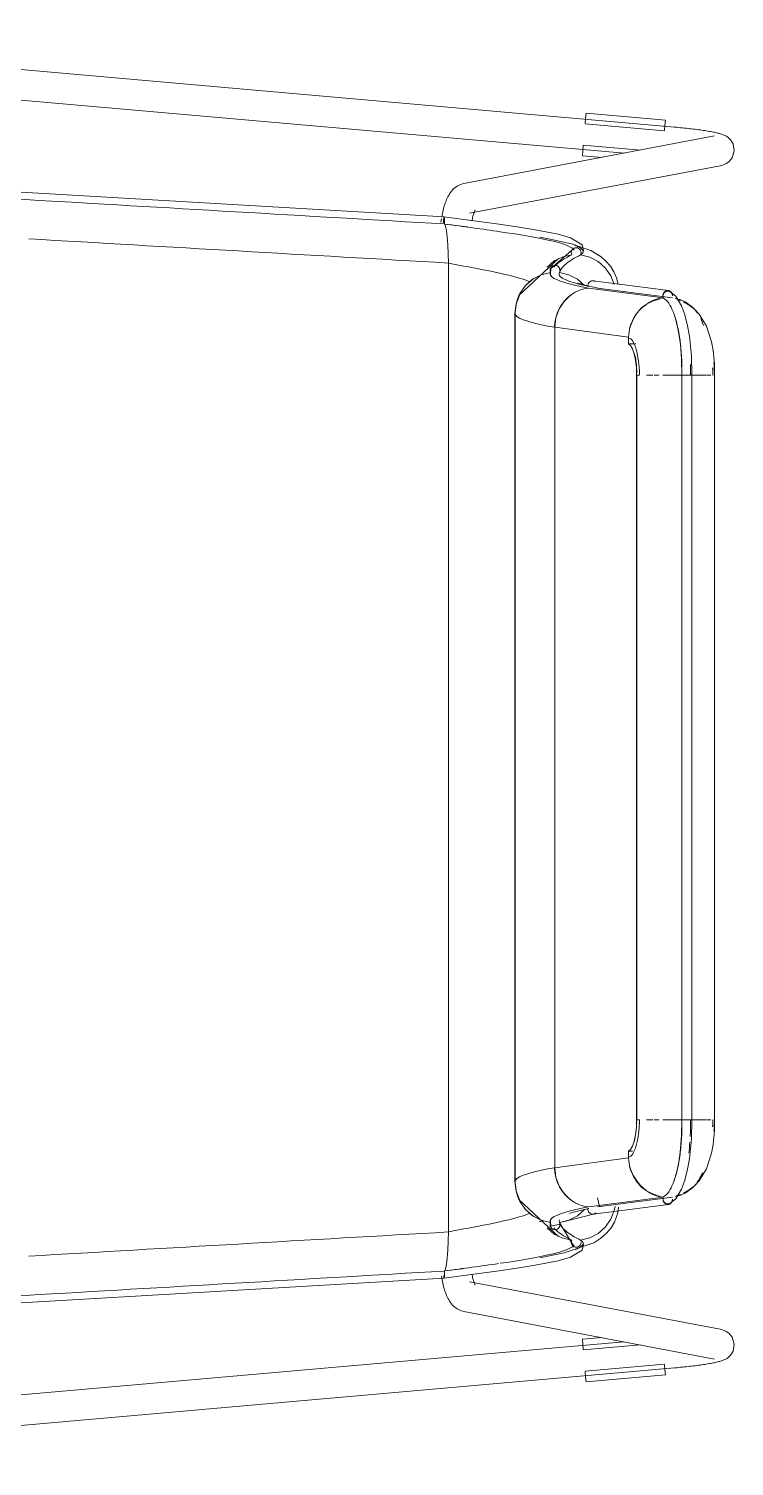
# Model space of a CAD drawing. Header units: millimetres. Extents: x 155927 to 326028, y -36033 to 97293.
# Drawn here: x 157863 to 158142, y 31175 to 31744 of the extents above; entities that cross this region are included whole.
import ezdxf

# ---------------------------------------------------------------- set-up
doc = ezdxf.new("R2010")
doc.units = ezdxf.units.MM
doc.header["$MEASUREMENT"] = 0
doc.layers.add('I-FURN', color=8, linetype='CONTINUOUS', lineweight=9)

msp = doc.modelspace()

# ---------------------------------------------------------------- linework, layer by layer
at = {"layer": 'I-FURN'}
for p, q in [((158118.56, 31705.24), (157675.24, 31744.18)), ((157674.19, 31732.23), (158098.69, 31694.94)), ((158083.36, 31708.77), (158083.54, 31710.81)), ((158083.54, 31710.81), (158114.95, 31708.05)), ((158083.17, 31706.58), (158114.58, 31703.82)), ((158083.18, 31706.7), (158083.36, 31708.77)), ((158114.77, 31706.01), (158114.59, 31703.94)), ((158114.95, 31708.05), (158114.77, 31706.01)), ((158118.72, 31705.22), (158118.56, 31705.24)), ((158119.47, 31705.16), (158118.72, 31705.22)), ((158120.22, 31705.09), (158119.47, 31705.16)), ((158120.97, 31705.01), (158120.22, 31705.09)), ((158121.71, 31704.94), (158120.97, 31705.01)), ((158122.45, 31704.86), (158121.71, 31704.94)), ((158123.18, 31704.78), (158122.45, 31704.86)), ((158123.91, 31704.7), (158123.18, 31704.78)), ((158124.63, 31704.62), (158123.91, 31704.7)), ((158125.34, 31704.54), (158124.63, 31704.62)), ((158126.04, 31704.46), (158125.34, 31704.54)), ((158126.72, 31704.37), (158126.04, 31704.46)), ((158134.41, 31701.76), (158035.12, 31682.94)), ((158127.4, 31704.28), (158126.72, 31704.37)), ((158128.06, 31704.2), (158127.4, 31704.28)), ((158128.71, 31704.11), (158128.06, 31704.2)), ((158129.35, 31704.02), (158128.71, 31704.11)), ((158129.97, 31703.93), (158129.35, 31704.02)), ((158130.57, 31703.84), (158129.97, 31703.93)), ((158131.16, 31703.74), (158130.57, 31703.84)), ((158131.72, 31703.65), (158131.16, 31703.74)), ((158132.27, 31703.56), (158131.72, 31703.65)), ((158132.81, 31703.46), (158132.27, 31703.56)), ((158133.32, 31703.37), (158132.81, 31703.46)), ((158133.82, 31703.28), (158133.32, 31703.37)), ((158134.3, 31703.18), (158133.82, 31703.28)), ((158134.76, 31703.08), (158134.3, 31703.18)), ((158135.2, 31702.98), (158134.76, 31703.08)), ((158135.63, 31702.88), (158135.2, 31702.98)), ((158136.04, 31702.78), (158135.63, 31702.88)), ((158136.44, 31702.67), (158136.04, 31702.78)), ((158136.84, 31702.56), (158136.44, 31702.67)), ((158137.23, 31702.43), (158136.84, 31702.56)), ((158137.64, 31702.29), (158137.23, 31702.43)), ((158138.06, 31702.12), (158137.64, 31702.29)), ((158138.54, 31701.91), (158138.06, 31702.12)), ((158139.1, 31701.6), (158138.54, 31701.91)), ((158139.8, 31701.12), (158139.1, 31701.6)), ((158140.71, 31700.27), (158139.8, 31701.12)), ((158141.75, 31698.62), (158140.71, 31700.27)), ((158082.06, 31693.9), (158082.24, 31695.94)), ((158082.06, 31693.9), (158089.95, 31693.21)), ((158082.24, 31695.94), (158082.42, 31698.01)), ((158105.03, 31696.15), (158082.43, 31698.13)), ((158141.4, 31693.1), (158140.08, 31691.53)), ((158141.4, 31693.1), (158142.24, 31695.85)), ((158142.24, 31695.85), (158141.75, 31698.62)), ((158027.27, 31669.75), (157695.36, 31689.04)), ((158037.35, 31671.15), (158136.64, 31689.97)), ((158137.06, 31690.05), (158136.64, 31689.97)), ((158137.58, 31690.19), (158137.06, 31690.05)), ((158138.2, 31690.4), (158137.58, 31690.19)), ((158139, 31690.78), (158138.2, 31690.4)), ((158140.08, 31691.53), (158139, 31690.78)), ((158032.45, 31681.88), (158031.76, 31681.4)), ((158033.24, 31682.32), (158032.45, 31681.88)), ((158034.13, 31682.69), (158033.24, 31682.32)), ((158035.12, 31682.94), (158034.13, 31682.69)), ((158028.06, 31676.01), (158027.84, 31675.43)), ((158028.29, 31676.58), (158028.06, 31676.01)), ((158028.54, 31677.14), (158028.29, 31676.58)), ((158028.82, 31677.7), (158028.54, 31677.14)), ((158029.11, 31678.23), (158028.82, 31677.7)), ((158029.43, 31678.77), (158029.11, 31678.23)), ((158029.79, 31679.31), (158029.43, 31678.77)), ((158030.19, 31679.84), (158029.79, 31679.31)), ((158030.64, 31680.37), (158030.19, 31679.84)), ((158031.16, 31680.89), (158030.64, 31680.37)), ((158031.76, 31681.4), (158031.16, 31680.89)), ((158026.49, 31670.34), (158026.36, 31669.65)), ((158026.62, 31671.02), (158026.49, 31670.34)), ((158026.77, 31671.69), (158026.62, 31671.02)), ((158026.92, 31672.34), (158026.77, 31671.69)), ((158027.08, 31672.99), (158026.92, 31672.34)), ((158027.25, 31673.62), (158027.08, 31672.99)), ((158027.44, 31674.23), (158027.25, 31673.62)), ((158027.63, 31674.84), (158027.44, 31674.23)), ((158027.84, 31675.43), (158027.63, 31674.84)), ((158038.8, 31670.34), (158038.69, 31669.94)), ((158038.9, 31670.7), (158038.8, 31670.34)), ((158039.01, 31671.04), (158038.9, 31670.7)), ((158039.12, 31671.34), (158039.01, 31671.04)), ((158039.22, 31671.61), (158039.12, 31671.34)), ((158039.31, 31671.84), (158039.22, 31671.61)), ((158039.4, 31672.04), (158039.31, 31671.84)), ((158039.48, 31672.19), (158039.4, 31672.04)), ((158039.52, 31672.27), (158039.48, 31672.19)), ((158039.57, 31672.35), (158039.52, 31672.27)), ((158039.58, 31672.37), (158039.57, 31672.35)), ((158026.14, 31668.23), (158026.04, 31667.5)), ((158026.25, 31668.94), (158026.14, 31668.23)), ((158027.06, 31667.89), (158027.07, 31668.39)), ((158027.07, 31668.38), (158027.06, 31667.89)), ((158027.06, 31667.89), (158027.06, 31667.39)), ((158027.06, 31667.4), (158027.06, 31667.89)), ((158027.07, 31668.39), (158027.09, 31668.84)), ((158027.09, 31668.83), (158027.07, 31668.38)), ((158027.09, 31668.84), (158027.12, 31669.22)), ((158027.12, 31669.21), (158027.09, 31668.83)), ((158027.12, 31669.22), (158027.17, 31669.51)), ((158027.17, 31669.5), (158027.12, 31669.21)), ((158027.22, 31669.69), (158027.17, 31669.5)), ((158027.17, 31669.51), (158027.22, 31669.69)), ((158027.27, 31669.75), (158027.22, 31669.69)), ((158027.22, 31669.69), (158027.27, 31669.75)), ((158027.27, 31669.75), (158039.13, 31668.2)), ((158027.33, 31669.68), (158027.27, 31669.75)), ((158027.27, 31669.75), (158027.33, 31669.68)), ((158027.38, 31669.48), (158027.33, 31669.68)), ((158027.33, 31669.68), (158027.38, 31669.49)), ((158027.38, 31669.49), (158027.42, 31669.19)), ((158027.42, 31669.19), (158027.38, 31669.48)), ((158027.45, 31668.8), (158027.42, 31669.19)), ((158027.42, 31669.19), (158027.45, 31668.8)), ((158027.47, 31668.35), (158027.45, 31668.8)), ((158027.45, 31668.8), (158027.47, 31668.35)), ((158027.48, 31667.36), (158027.46, 31666.89)), ((158027.46, 31666.88), (158027.48, 31667.35)), ((158027.46, 31666.89), (158027.86, 31665.98)), ((158027.86, 31665.98), (158027.46, 31666.88)), ((158027.48, 31667.85), (158027.47, 31668.35)), ((158027.47, 31668.35), (158027.48, 31667.86)), ((158027.48, 31667.86), (158027.48, 31667.36)), ((158027.48, 31667.35), (158027.48, 31667.85)), ((158028.23, 31664.24), (158027.86, 31665.98)), ((158027.86, 31665.98), (158028.23, 31664.24)), ((158038.38, 31668.6), (158038.28, 31668.11)), ((158038.48, 31669.07), (158038.38, 31668.6)), ((158038.58, 31669.52), (158038.48, 31669.07)), ((158038.69, 31669.94), (158038.58, 31669.52)), ((158039.13, 31668.2), (158049.06, 31666.84)), ((158049.06, 31666.84), (158057.08, 31665.66)), ((158057.08, 31665.66), (158063.39, 31664.62)), ((158063.39, 31664.62), (158072.41, 31662.82)), ((158028.54, 31661.74), (158028.23, 31664.24)), ((158028.23, 31664.24), (158028.54, 31661.77)), ((158028.54, 31661.74), (158028.78, 31658.69)), ((158028.78, 31658.64), (158028.54, 31661.74)), ((158069.25, 31660.91), (158065.19, 31661.64)), ((158077.77, 31659.02), (158069.25, 31660.91)), ((158072.41, 31662.82), (158077.41, 31661.42)), ((158077.41, 31661.42), (158082.04, 31658.64)), ((158085.4, 31656.35), (158077.77, 31659.02)), ((158028.78, 31658.64), (158028.93, 31655.17)), ((158028.93, 31655.1), (158028.78, 31658.64)), ((158028.93, 31655.1), (158028.99, 31651.41)), ((158028.99, 31651.33), (158028.93, 31655.1)), ((158078.8, 31657.31), (158069.38, 31649.19)), ((158074.26, 31653.91), (158070.93, 31652.26)), ((158070.94, 31652.25), (158074.26, 31653.9)), ((158074.26, 31653.9), (158077.87, 31654.69)), ((158077.87, 31654.69), (158074.26, 31653.91)), ((158077.69, 31655.66), (158077.78, 31656.15)), ((158077.78, 31656.15), (158077.69, 31655.66)), ((158077.72, 31655.16), (158077.69, 31655.66)), ((158077.69, 31655.66), (158077.72, 31655.16)), ((158077.87, 31654.69), (158077.72, 31655.16)), ((158077.72, 31655.16), (158077.87, 31654.69)), ((158077.78, 31656.15), (158077.99, 31656.6)), ((158077.99, 31656.6), (158077.78, 31656.15)), ((158077.99, 31656.6), (158078.31, 31656.98)), ((158078.31, 31656.98), (158077.99, 31656.6)), ((158078.31, 31656.98), (158078.71, 31657.27)), ((158078.71, 31657.27), (158078.31, 31656.98)), ((158078.53, 31657.16), (158078.74, 31657.29)), ((158078.71, 31657.27), (158079.17, 31657.45)), ((158079.17, 31657.45), (158078.71, 31657.27)), ((158079.17, 31657.45), (158079.66, 31657.51)), ((158079.66, 31657.51), (158079.17, 31657.45)), ((158079.66, 31657.51), (158080.14, 31657.44)), ((158080.14, 31657.44), (158079.66, 31657.51)), ((158080.14, 31657.44), (158080.59, 31657.24)), ((158080.59, 31657.24), (158080.14, 31657.44)), ((158080.59, 31657.24), (158080.99, 31656.94)), ((158080.99, 31656.94), (158080.59, 31657.24)), ((158080.99, 31656.94), (158081.29, 31656.55)), ((158081.3, 31656.56), (158080.99, 31656.94)), ((158081.29, 31656.55), (158081.49, 31656.1)), ((158081.49, 31656.1), (158081.3, 31656.56)), ((158081.52, 31655.11), (158081.36, 31654.64)), ((158081.36, 31654.64), (158081.52, 31655.11)), ((158084.99, 31653.73), (158081.36, 31654.64)), ((158081.49, 31656.1), (158081.56, 31655.61)), ((158081.57, 31655.61), (158081.49, 31656.1)), ((158081.56, 31655.61), (158081.52, 31655.11)), ((158081.52, 31655.11), (158081.57, 31655.61)), ((158082.04, 31658.64), (158082.57, 31656.46)), ((158082.57, 31656.46), (158082.28, 31655.54)), ((158088.31, 31651.99), (158084.99, 31653.73)), ((158089.51, 31653.84), (158085.4, 31656.35)), ((158091.48, 31652.1), (158089.51, 31653.84)), ((158028.99, 31267.94), (158028.99, 31651.33)), ((158028.99, 31651.33), (158028.99, 31267.94)), ((158072.61, 31653.2), (158056.91, 31638.6)), ((158069.48, 31647.68), (158065.77, 31646.79)), ((158070.93, 31652.26), (158068.1, 31649.86)), ((158068.1, 31649.86), (158070.94, 31652.25)), ((158069.36, 31649.14), (158069.28, 31648.65)), ((158069.28, 31648.64), (158069.37, 31649.13)), ((158069.28, 31648.65), (158069.32, 31648.15)), ((158069.32, 31648.15), (158069.28, 31648.64)), ((158069.48, 31647.68), (158069.32, 31648.15)), ((158069.32, 31648.15), (158069.48, 31647.68)), ((158069.57, 31649.59), (158069.36, 31649.14)), ((158069.37, 31649.13), (158069.57, 31649.59)), ((158069.51, 31649.49), (158069.47, 31646.61)), ((158069.57, 31649.59), (158069.88, 31649.97)), ((158069.88, 31649.97), (158069.57, 31649.59)), ((158070.28, 31650.27), (158069.88, 31649.97)), ((158069.88, 31649.97), (158070.28, 31650.26)), ((158070.28, 31650.26), (158070.75, 31650.45)), ((158070.74, 31650.45), (158070.28, 31650.27)), ((158071.24, 31650.52), (158070.74, 31650.45)), ((158070.75, 31650.45), (158071.24, 31650.52)), ((158071.24, 31650.52), (158071.73, 31650.45)), ((158071.73, 31650.45), (158071.24, 31650.52)), ((158071.73, 31650.45), (158072.19, 31650.26)), ((158072.19, 31650.27), (158071.73, 31650.45)), ((158072.59, 31649.97), (158072.19, 31650.27)), ((158072.19, 31650.26), (158072.59, 31649.97)), ((158072.59, 31649.97), (158072.9, 31649.59)), ((158072.91, 31649.59), (158072.59, 31649.97)), ((158072.9, 31649.59), (158073.1, 31649.13)), ((158073.11, 31649.14), (158072.91, 31649.59)), ((158073.15, 31648.15), (158072.99, 31647.68)), ((158072.99, 31647.68), (158073.15, 31648.15)), ((158076.7, 31646.79), (158072.99, 31647.68)), ((158073.27, 31648.36), (158073.09, 31647.92)), ((158073.1, 31649.13), (158073.19, 31648.64)), ((158073.19, 31648.65), (158073.11, 31649.14)), ((158073.15, 31648.15), (158073.19, 31648.65)), ((158073.19, 31648.64), (158073.15, 31648.15)), ((158091.13, 31649.51), (158088.31, 31651.99)), ((158093.31, 31646.43), (158091.13, 31649.51)), ((158093.16, 31650.13), (158091.48, 31652.1)), ((158094.54, 31647.93), (158093.16, 31650.13)), ((158095.56, 31645.56), (158094.54, 31647.93)), ((158059.5, 31642.53), (158057.33, 31639.39)), ((158057.34, 31639.39), (158059.51, 31642.52)), ((158062.37, 31645.03), (158059.5, 31642.53)), ((158059.51, 31642.52), (158062.38, 31645.03)), ((158065.77, 31646.79), (158062.37, 31645.03)), ((158062.38, 31645.03), (158065.77, 31646.78)), ((158080.1, 31645.03), (158076.7, 31646.79)), ((158080.07, 31643.53), (158082.5, 31642.77)), ((158082.97, 31642.52), (158080.1, 31645.03)), ((158082.5, 31642.77), (158088.79, 31641.39)), ((158084.35, 31643), (158084.27, 31642.51)), ((158084.27, 31642.51), (158084.31, 31642.01)), ((158084.54, 31643.45), (158084.35, 31643)), ((158084.85, 31643.83), (158084.54, 31643.45)), ((158085.23, 31644.13), (158084.85, 31643.83)), ((158085.67, 31644.32), (158085.23, 31644.13)), ((158086.14, 31644.38), (158085.67, 31644.32)), ((158086.61, 31644.32), (158086.14, 31644.38)), ((158086.37, 31644.37), (158116.15, 31640.51)), ((158087.05, 31644.13), (158086.61, 31644.32)), ((158094.71, 31642.91), (158093.31, 31646.43)), ((158096.22, 31643.06), (158095.56, 31645.56)), ((158057.51, 31639.7), (158055.78, 31635.24)), ((158057.33, 31639.39), (158055.96, 31635.82)), ((158055.97, 31635.82), (158057.34, 31639.39)), ((158056.91, 31638.6), (158056.21, 31636.68)), ((158074.96, 31636.42), (158072.88, 31633.31)), ((158077.7, 31638.91), (158074.96, 31636.42)), ((158084.47, 31641.54), (158114.17, 31637.7)), ((158088.01, 31641.52), (158117.71, 31637.67)), ((158111.74, 31638.44), (158116.52, 31637.83)), ((158116.65, 31640.16), (158119.03, 31638.26)), ((158119.03, 31638.26), (158121.33, 31634.43)), ((158055.78, 31635.24), (158055.34, 31631.49)), ((158055.34, 31631.49), (158055.34, 31326.69)), ((158055.49, 31632.03), (158055.97, 31635.82)), ((158055.96, 31635.82), (158055.49, 31632.03)), ((158055.49, 31287.24), (158055.49, 31632.03)), ((158055.49, 31632.03), (158055.49, 31287.24)), ((158072.88, 31633.31), (158071.57, 31629.76)), ((158118.38, 31631.22), (158118.19, 31631.73)), ((158119.26, 31628.39), (158118.38, 31631.22)), ((158121.33, 31634.43), (158122.53, 31631.27)), ((158122.14, 31636.13), (158124.41, 31634.8)), ((158122.53, 31631.27), (158123.61, 31627.22)), ((158124.41, 31634.8), (158126.48, 31633.13)), ((158126.48, 31633.13), (158128.31, 31631.15)), ((158128.31, 31631.15), (158131.18, 31626.44)), ((158071.57, 31629.76), (158071.09, 31625.99)), ((158071.09, 31625.99), (158100.37, 31622.13)), ((158071.09, 31293.28), (158071.09, 31625.99)), ((158071.09, 31625.99), (158071.09, 31293.28)), ((158120.06, 31624.9), (158119.26, 31628.39)), ((158120.89, 31619.46), (158120.06, 31624.9)), ((158123.61, 31627.22), (158124.47, 31622.51)), ((158131.18, 31626.44), (158133.21, 31620.29)), ((158100.37, 31622.13), (158100.3, 31619.41)), ((158103.3, 31619.41), (158100.3, 31619.41)), ((158100.3, 31619.41), (158101.16, 31618.78)), ((158121.37, 31613.47), (158120.89, 31619.46)), ((158124.47, 31622.51), (158125.27, 31614.62)), ((158133.21, 31620.29), (158133.86, 31616.79)), ((158101.16, 31618.78), (158101.95, 31617.42)), ((158101.95, 31617.42), (158102.62, 31615.44)), ((158102.62, 31615.44), (158103.13, 31612.95)), ((158121.46, 31607.06), (158121.37, 31613.47)), ((158125.27, 31614.62), (158125.42, 31607.06)), ((158133.86, 31616.79), (158134.38, 31611.58)), ((158103.13, 31612.95), (158103.45, 31610.1)), ((158103.45, 31610.1), (158103.56, 31607.06)), ((158134.38, 31611.58), (158134.46, 31607.06)), ((158103.56, 31607.06), (158103.56, 31312.21)), ((158103.62, 31312.21), (158103.62, 31607.06)), ((158107.47, 31607.06), (158109.93, 31607.06)), ((158110.45, 31607.06), (158112.29, 31607.06)), ((158113.92, 31607.06), (158117.48, 31607.06)), ((158121.49, 31607.06), (158117.67, 31607.06)), ((158117.67, 31607.06), (158121.49, 31607.06)), ((158121.46, 31607.06), (158121.46, 31312.21)), ((158121.46, 31607.06), (158125.42, 31607.06)), ((158121.57, 31607.06), (158121.46, 31607.06)), ((158121.79, 31607.06), (158121.57, 31607.06)), ((158122.12, 31607.06), (158121.79, 31607.06)), ((158122.54, 31607.06), (158122.12, 31607.06)), ((158123.01, 31607.06), (158122.54, 31607.06)), ((158123.51, 31607.06), (158123.01, 31607.06)), ((158124, 31607.06), (158123.51, 31607.06)), ((158124.46, 31607.06), (158124, 31607.06)), ((158124.85, 31607.06), (158124.46, 31607.06)), ((158125.15, 31607.06), (158124.85, 31607.06)), ((158125.35, 31607.06), (158125.15, 31607.06)), ((158128.2, 31607.06), (158125.18, 31607.06)), ((158125.18, 31607.06), (158128.19, 31607.06)), ((158125.42, 31607.06), (158125.35, 31607.06)), ((158125.42, 31312.21), (158125.42, 31607.06)), ((158128.36, 31607.06), (158130.94, 31607.06)), ((158131.21, 31607.06), (158132.97, 31607.06)), ((158134.16, 31607.06), (158134.44, 31607.06)), ((158134.46, 31607.06), (158134.29, 31607.06)), ((158134.46, 31312.21), (158134.46, 31607.06)), ((158055.34, 31326.69), (158055.34, 31287.78)), ((158103.56, 31312.21), (158103.45, 31309.17)), ((158109.93, 31312.21), (158107.47, 31312.21)), ((158112.29, 31312.21), (158110.45, 31312.21)), ((158117.48, 31312.21), (158113.92, 31312.21)), ((158117.67, 31312.21), (158121.49, 31312.21)), ((158121.49, 31312.21), (158117.67, 31312.21)), ((158121.38, 31305.98), (158121.46, 31312.21)), ((158125.42, 31312.21), (158121.57, 31312.21)), ((158121.57, 31312.21), (158121.79, 31312.21)), ((158121.79, 31312.21), (158122.12, 31312.21)), ((158122.12, 31312.21), (158122.54, 31312.21)), ((158122.54, 31312.21), (158123.01, 31312.21)), ((158123.01, 31312.21), (158123.51, 31312.21)), ((158123.51, 31312.21), (158124, 31312.21)), ((158124, 31312.21), (158124.46, 31312.21)), ((158124.46, 31312.21), (158124.85, 31312.21)), ((158124.85, 31312.21), (158125.15, 31312.21)), ((158125.15, 31312.21), (158125.35, 31312.21)), ((158125.18, 31312.21), (158128.2, 31312.21)), ((158128.19, 31312.21), (158125.18, 31312.21)), ((158125.27, 31304.65), (158125.42, 31312.21)), ((158125.35, 31312.21), (158125.42, 31312.21)), ((158130.94, 31312.21), (158128.36, 31312.21)), ((158132.97, 31312.21), (158131.21, 31312.21)), ((158134.44, 31312.21), (158134.16, 31312.21)), ((158134.29, 31312.21), (158134.46, 31312.21)), ((158134.38, 31307.69), (158134.46, 31312.21)), ((158103.13, 31306.32), (158102.62, 31303.83)), ((158103.45, 31309.17), (158103.13, 31306.32)), ((158133.86, 31302.48), (158134.38, 31307.69)), ((158101.16, 31300.49), (158100.3, 31299.85)), ((158101.95, 31301.85), (158101.16, 31300.49)), ((158102.62, 31303.83), (158101.95, 31301.85)), ((158120.85, 31299.42), (158121.38, 31305.98)), ((158124.47, 31296.76), (158125.27, 31304.65)), ((158133.21, 31298.98), (158133.86, 31302.48)), ((158100.37, 31297.14), (158071.09, 31293.28)), ((158100.3, 31299.85), (158101.96, 31299.85)), ((158100.3, 31299.85), (158100.37, 31297.14)), ((158119.29, 31290.97), (158120.25, 31295.41)), ((158120.25, 31295.41), (158120.85, 31299.42)), ((158123.61, 31292.05), (158124.47, 31296.76)), ((158131.18, 31292.83), (158133.21, 31298.98)), ((158071.09, 31293.28), (158071.57, 31289.51)), ((158071.57, 31289.51), (158072.88, 31285.96)), ((158118.19, 31287.54), (158119.29, 31290.97)), ((158122.53, 31288), (158123.61, 31292.05)), ((158128.31, 31288.12), (158131.18, 31292.83)), ((158055.78, 31284.03), (158055.34, 31287.78)), ((158055.97, 31283.45), (158055.49, 31287.24)), ((158055.49, 31287.24), (158055.96, 31283.45)), ((158057.51, 31279.57), (158055.78, 31284.03)), ((158055.96, 31283.45), (158057.33, 31279.88)), ((158057.34, 31279.88), (158055.97, 31283.45)), ((158072.88, 31285.96), (158074.96, 31282.85)), ((158119.03, 31281.01), (158121.33, 31284.84)), ((158121.33, 31284.84), (158122.53, 31288)), ((158122.14, 31283.14), (158124.41, 31284.47)), ((158124.41, 31284.47), (158126.48, 31286.14)), ((158126.48, 31286.14), (158128.31, 31288.12)), ((158056.91, 31280.67), (158056.21, 31282.59)), ((158072.61, 31266.07), (158056.91, 31280.67)), ((158057.33, 31279.88), (158059.5, 31276.74)), ((158059.51, 31276.75), (158057.34, 31279.88)), ((158074.96, 31282.85), (158077.7, 31280.36)), ((158084.47, 31277.73), (158114.17, 31281.57)), ((158116.15, 31278.76), (158086.37, 31274.9)), ((158117.71, 31281.6), (158088.01, 31277.75)), ((158088.79, 31277.88), (158088.11, 31281.37)), ((158095.07, 31278.1), (158094.7, 31276.36)), ((158094.71, 31276.36), (158095.08, 31278.1)), ((158096.05, 31275.37), (158096.34, 31277.63)), ((158111.74, 31280.82), (158114.18, 31281.14)), ((158116.65, 31279.11), (158119.03, 31281.01)), ((158059.5, 31276.74), (158062.37, 31274.24)), ((158062.38, 31274.24), (158059.51, 31276.75)), ((158062.37, 31274.24), (158065.77, 31272.48)), ((158065.77, 31272.49), (158062.38, 31274.24)), ((158065.77, 31272.48), (158069.48, 31271.59)), ((158069.51, 31269.78), (158069.47, 31272.66)), ((158074.84, 31271.95), (158072.97, 31271.62)), ((158072.99, 31271.59), (158076.7, 31272.48)), ((158086.45, 31274.92), (158074.84, 31271.95)), ((158076.7, 31272.48), (158080.1, 31274.24)), ((158080.1, 31274.24), (158082.97, 31276.74)), ((158084.31, 31277.26), (158084.27, 31276.76)), ((158084.27, 31276.76), (158084.35, 31276.27)), ((158084.35, 31276.27), (158084.54, 31275.82)), ((158084.54, 31275.82), (158084.85, 31275.44)), ((158084.85, 31275.44), (158085.23, 31275.14)), ((158085.23, 31275.14), (158085.67, 31274.95)), ((158085.67, 31274.95), (158086.14, 31274.89)), ((158086.14, 31274.89), (158086.61, 31274.95)), ((158086.61, 31274.95), (158087.05, 31275.14)), ((158087.05, 31275.14), (158087.43, 31275.43)), ((158091.13, 31269.76), (158093.31, 31272.84)), ((158093.31, 31272.84), (158094.71, 31276.36)), ((158094.75, 31271.76), (158096.05, 31275.37)), ((158028.93, 31264.17), (158028.99, 31267.94)), ((158028.99, 31267.86), (158028.93, 31264.17)), ((158070.93, 31267.02), (158068.1, 31269.41)), ((158068.1, 31269.41), (158070.93, 31267)), ((158069.28, 31270.63), (158069.32, 31271.12)), ((158069.32, 31271.12), (158069.28, 31270.62)), ((158069.37, 31270.14), (158069.28, 31270.63)), ((158069.28, 31270.62), (158069.36, 31270.13)), ((158069.32, 31271.12), (158069.48, 31271.59)), ((158069.48, 31271.59), (158069.32, 31271.12)), ((158069.36, 31270.13), (158069.57, 31269.68)), ((158069.57, 31269.68), (158069.37, 31270.14)), ((158069.38, 31270.08), (158073.27, 31270.91)), ((158069.88, 31269.3), (158069.57, 31269.68)), ((158069.57, 31269.68), (158069.88, 31269.3)), ((158070.28, 31269.01), (158069.88, 31269.3)), ((158069.88, 31269.3), (158070.28, 31269)), ((158070.75, 31268.82), (158070.28, 31269.01)), ((158070.28, 31269), (158070.74, 31268.82)), ((158070.74, 31268.82), (158071.24, 31268.75)), ((158071.24, 31268.75), (158070.75, 31268.82)), ((158070.93, 31267), (158074.26, 31265.36)), ((158074.26, 31265.37), (158070.94, 31267.02)), ((158071.73, 31268.82), (158071.24, 31268.75)), ((158071.24, 31268.75), (158071.73, 31268.82)), ((158072.19, 31269.01), (158071.73, 31268.82)), ((158071.73, 31268.82), (158072.19, 31269)), ((158072.59, 31269.3), (158072.19, 31269.01)), ((158072.19, 31269), (158072.59, 31269.3)), ((158072.9, 31269.68), (158072.59, 31269.3)), ((158072.59, 31269.3), (158072.91, 31269.68)), ((158073.1, 31270.14), (158072.9, 31269.68)), ((158072.91, 31269.68), (158073.11, 31270.13)), ((158072.99, 31271.59), (158073.15, 31271.12)), ((158073.15, 31271.12), (158072.99, 31271.59)), ((158078.8, 31261.96), (158073.09, 31271.34)), ((158073.19, 31270.63), (158073.1, 31270.14)), ((158073.11, 31270.13), (158073.19, 31270.62)), ((158073.15, 31271.12), (158073.19, 31270.63)), ((158073.19, 31270.62), (158073.15, 31271.12)), ((158084.99, 31265.54), (158088.31, 31267.28)), ((158088.31, 31267.28), (158091.13, 31269.76)), ((158089.39, 31265.33), (158091.63, 31267.33)), ((158091.63, 31267.33), (158093.41, 31269.49)), ((158093.41, 31269.49), (158094.75, 31271.76)), ((158028.54, 31257.53), (158028.78, 31260.63)), ((158028.78, 31260.58), (158028.54, 31257.53)), ((158028.78, 31260.63), (158028.93, 31264.17)), ((158028.93, 31264.1), (158028.78, 31260.63)), ((158077.87, 31264.58), (158074.26, 31265.37)), ((158074.26, 31265.36), (158077.87, 31264.58)), ((158074.85, 31259.53), (158086.56, 31263.52)), ((158077.41, 31257.85), (158082.04, 31260.62)), ((158077.69, 31263.61), (158077.72, 31264.11)), ((158077.72, 31264.11), (158077.69, 31263.61)), ((158077.78, 31263.12), (158077.69, 31263.61)), ((158077.69, 31263.61), (158077.78, 31263.12)), ((158077.72, 31264.11), (158077.87, 31264.58)), ((158077.87, 31264.58), (158077.72, 31264.11)), ((158077.99, 31262.67), (158077.78, 31263.12)), ((158077.78, 31263.12), (158077.99, 31262.67)), ((158078.31, 31262.29), (158077.99, 31262.67)), ((158077.99, 31262.67), (158078.31, 31262.29)), ((158078.71, 31262), (158078.31, 31262.29)), ((158078.31, 31262.29), (158078.71, 31262)), ((158079.17, 31261.82), (158078.71, 31262)), ((158078.71, 31262), (158079.17, 31261.82)), ((158079.66, 31261.76), (158079.17, 31261.82)), ((158079.17, 31261.82), (158079.66, 31261.76)), ((158080.14, 31261.83), (158079.66, 31261.76)), ((158079.66, 31261.76), (158080.14, 31261.83)), ((158080.59, 31262.03), (158080.14, 31261.83)), ((158080.14, 31261.83), (158080.59, 31262.03)), ((158080.99, 31262.33), (158080.59, 31262.03)), ((158080.59, 31262.03), (158080.99, 31262.33)), ((158081.29, 31262.72), (158080.99, 31262.33)), ((158080.99, 31262.33), (158081.3, 31262.71)), ((158081.49, 31263.17), (158081.29, 31262.72)), ((158081.3, 31262.71), (158081.49, 31263.17)), ((158081.36, 31264.63), (158084.99, 31265.54)), ((158081.36, 31264.63), (158081.52, 31264.16)), ((158081.52, 31264.16), (158081.36, 31264.63)), ((158081.56, 31263.66), (158081.49, 31263.17)), ((158081.49, 31263.17), (158081.57, 31263.66)), ((158082.04, 31260.62), (158082.57, 31262.81)), ((158082.57, 31262.81), (158082.28, 31263.73)), ((158086.56, 31263.52), (158089.39, 31265.33)), ((158027.86, 31253.29), (158028.23, 31255.03)), ((158028.23, 31255.02), (158027.86, 31253.29)), ((158028.23, 31255.03), (158028.54, 31257.53)), ((158028.54, 31257.5), (158028.23, 31255.03)), ((158063.39, 31254.65), (158072.41, 31256.45)), ((158065.19, 31257.63), (158074.85, 31259.53)), ((158072.41, 31256.45), (158077.41, 31257.85)), ((158027.27, 31249.52), (157695.36, 31230.23)), ((158026.36, 31249.62), (158026.25, 31250.33)), ((158026.49, 31248.93), (158026.36, 31249.62)), ((158027.09, 31250.44), (158027.12, 31250.06)), ((158027.12, 31250.05), (158027.09, 31250.43)), ((158027.12, 31250.06), (158027.17, 31249.77)), ((158027.17, 31249.76), (158027.12, 31250.05)), ((158027.22, 31249.58), (158027.27, 31249.52)), ((158027.27, 31249.52), (158027.22, 31249.58)), ((158027.27, 31249.52), (158039.13, 31251.07)), ((158027.38, 31249.79), (158027.42, 31250.08)), ((158027.42, 31250.08), (158027.38, 31249.78)), ((158027.42, 31250.08), (158027.45, 31250.47)), ((158027.45, 31250.47), (158027.42, 31250.08)), ((158027.45, 31250.47), (158027.47, 31250.92)), ((158027.47, 31250.92), (158027.45, 31250.47)), ((158027.86, 31253.29), (158027.46, 31252.38)), ((158027.46, 31252.39), (158027.86, 31253.29)), ((158027.48, 31251.91), (158027.46, 31252.39)), ((158027.46, 31252.38), (158027.48, 31251.91)), ((158027.47, 31250.92), (158027.48, 31251.42)), ((158027.48, 31251.41), (158027.47, 31250.92)), ((158027.48, 31251.42), (158027.48, 31251.91)), ((158027.48, 31251.91), (158027.48, 31251.41)), ((158038.38, 31250.67), (158038.28, 31251.16)), ((158038.48, 31250.2), (158038.38, 31250.67)), ((158038.58, 31249.75), (158038.48, 31250.2)), ((158038.69, 31249.33), (158038.58, 31249.75)), ((158038.8, 31248.93), (158038.69, 31249.33)), ((158039.13, 31251.07), (158049.06, 31252.43)), ((158049.06, 31252.43), (158057.08, 31253.61)), ((158057.08, 31253.61), (158063.39, 31254.65)), ((158026.62, 31248.25), (158026.49, 31248.93)), ((158026.77, 31247.58), (158026.62, 31248.25)), ((158026.92, 31246.92), (158026.77, 31247.58)), ((158027.08, 31246.28), (158026.92, 31246.92)), ((158027.25, 31245.65), (158027.08, 31246.28)), ((158027.44, 31245.03), (158027.25, 31245.65)), ((158027.63, 31244.43), (158027.44, 31245.03)), ((158027.84, 31243.84), (158027.63, 31244.43)), ((158028.06, 31243.26), (158027.84, 31243.84)), ((158136.64, 31229.3), (158037.35, 31248.12)), ((158038.9, 31248.57), (158038.8, 31248.93)), ((158039.01, 31248.23), (158038.9, 31248.57)), ((158039.12, 31247.93), (158039.01, 31248.23)), ((158039.22, 31247.66), (158039.12, 31247.93)), ((158039.31, 31247.43), (158039.22, 31247.66)), ((158039.4, 31247.23), (158039.31, 31247.43)), ((158039.48, 31247.08), (158039.4, 31247.23)), ((158039.52, 31246.99), (158039.48, 31247.08)), ((158039.57, 31246.92), (158039.52, 31246.99)), ((158039.58, 31246.9), (158039.57, 31246.92)), ((158028.29, 31242.69), (158028.06, 31243.26)), ((158028.54, 31242.13), (158028.29, 31242.69)), ((158028.82, 31241.57), (158028.54, 31242.13)), ((158029.11, 31241.04), (158028.82, 31241.57)), ((158029.43, 31240.5), (158029.11, 31241.04)), ((158029.79, 31239.96), (158029.43, 31240.5)), ((158030.19, 31239.43), (158029.79, 31239.96)), ((158030.64, 31238.9), (158030.19, 31239.43)), ((158031.16, 31238.38), (158030.64, 31238.9)), ((158031.76, 31237.87), (158031.16, 31238.38)), ((158032.45, 31237.39), (158031.76, 31237.87)), ((158033.24, 31236.95), (158032.45, 31237.39)), ((158034.13, 31236.58), (158033.24, 31236.95)), ((158035.12, 31236.33), (158034.13, 31236.58)), ((158035.12, 31236.33), (158134.41, 31217.51)), ((158137.06, 31229.22), (158136.64, 31229.3)), ((158137.58, 31229.08), (158137.06, 31229.22)), ((158138.2, 31228.87), (158137.58, 31229.08)), ((158139, 31228.49), (158138.2, 31228.87)), ((158140.08, 31227.74), (158139, 31228.49)), ((158141.4, 31226.17), (158140.08, 31227.74)), ((158098.54, 31224.32), (157674.19, 31187.04)), ((158089.95, 31226.06), (158082.06, 31225.37)), ((158082.24, 31223.33), (158082.06, 31225.37)), ((158082.42, 31221.26), (158082.24, 31223.33)), ((158082.43, 31221.14), (158104.91, 31223.11)), ((158141.4, 31226.17), (158142.24, 31223.42)), ((158142.24, 31223.42), (158141.75, 31220.65)), ((158114.58, 31215.45), (158083.17, 31212.69)), ((158114.59, 31215.33), (158114.77, 31213.26)), ((158128.06, 31215.07), (158127.4, 31214.99)), ((158128.71, 31215.16), (158128.06, 31215.07)), ((158129.35, 31215.25), (158128.71, 31215.16)), ((158129.97, 31215.34), (158129.35, 31215.25)), ((158130.57, 31215.43), (158129.97, 31215.34)), ((158131.16, 31215.53), (158130.57, 31215.43)), ((158131.72, 31215.62), (158131.16, 31215.53)), ((158132.27, 31215.71), (158131.72, 31215.62)), ((158132.81, 31215.8), (158132.27, 31215.71)), ((158133.32, 31215.9), (158132.81, 31215.8)), ((158133.82, 31215.99), (158133.32, 31215.9)), ((158134.3, 31216.09), (158133.82, 31215.99)), ((158134.76, 31216.19), (158134.3, 31216.09)), ((158135.2, 31216.28), (158134.76, 31216.19)), ((158135.63, 31216.39), (158135.2, 31216.28)), ((158136.04, 31216.49), (158135.63, 31216.39)), ((158136.44, 31216.6), (158136.04, 31216.49)), ((158136.84, 31216.71), (158136.44, 31216.6)), ((158137.23, 31216.84), (158136.84, 31216.71)), ((158137.64, 31216.98), (158137.23, 31216.84)), ((158138.06, 31217.15), (158137.64, 31216.98)), ((158138.54, 31217.36), (158138.06, 31217.15)), ((158139.1, 31217.67), (158138.54, 31217.36)), ((158139.8, 31218.15), (158139.1, 31217.67)), ((158140.71, 31219), (158139.8, 31218.15)), ((158141.75, 31220.65), (158140.71, 31219)), ((157675.24, 31175.09), (158118.56, 31214.03)), ((158083.36, 31210.5), (158083.18, 31212.57)), ((158083.54, 31208.46), (158083.36, 31210.5)), ((158114.95, 31211.22), (158083.54, 31208.46)), ((158114.77, 31213.26), (158114.95, 31211.22)), ((158118.72, 31214.05), (158118.56, 31214.03)), ((158119.47, 31214.11), (158118.72, 31214.05)), ((158120.22, 31214.18), (158119.47, 31214.11)), ((158120.97, 31214.26), (158120.22, 31214.18)), ((158121.71, 31214.33), (158120.97, 31214.26)), ((158122.45, 31214.41), (158121.71, 31214.33)), ((158123.18, 31214.49), (158122.45, 31214.41)), ((158123.91, 31214.57), (158123.18, 31214.49)), ((158124.63, 31214.65), (158123.91, 31214.57)), ((158125.34, 31214.73), (158124.63, 31214.65)), ((158126.04, 31214.81), (158125.34, 31214.73)), ((158126.72, 31214.9), (158126.04, 31214.81)), ((158127.4, 31214.99), (158126.72, 31214.9))]:
    msp.add_line(p, q, dxfattribs=at)
for centre, major_axis, ratio, start_param, end_param in [((158086.14, 31642.42), (0, 1.96), 0.955139, 5.775592, 8.064923), ((158086.16, 31625.86), (0, 15.78), 0.955139, 0.595876, 1.562553), ((158086.16, 31625.86), (0, 15.78), 0.955139, 0.354206, 0.595753), ((158086.16, 31625.86), (0, 15.78), 0.955139, 0.112537, 0.354036), ((158130.18, 31607.06), (0, 12.4), 0.287441, 4.712389, 4.950404), ((158118.71, 31607.06), (-15.75, 0), 0.000004, 5.8107, 5.99294), ((158118.71, 31312.21), (-15.75, 0), 0.000004, 0.290246, 0.472486), ((158130.18, 31312.21), (0, 12.4), 0.287441, 4.492176, 4.712389), ((158086.16, 31293.41), (0, 15.78), 0.955139, 1.579038, 2.545717), ((158086.16, 31293.41), (0, 15.78), 0.955139, 2.545839, 2.787386), ((158086.16, 31293.41), (0, 15.78), 0.955139, 2.787556, 3.029056), ((158086.14, 31276.85), (0, 1.96), 0.955139, 1.359855, 3.903556)]:
    msp.add_ellipse(centre, major_axis=major_axis, ratio=ratio, start_param=start_param, end_param=end_param, dxfattribs=at)
for points in [[(157695.46, 31686.21), (157750.87, 31682.99), (157861.63, 31676.55), (157972.22, 31670.11), (158027.46, 31666.89)], [(158036.63, 31665.71), (158033.6, 31666.1), (158030.53, 31666.48), (158027.47, 31666.87)], [(157862.75, 31661), (157918.21, 31657.8), (157973.63, 31654.61), (158028.99, 31651.41)], [(158084.47, 31641.54), (158078.96, 31642.56), (158070.9, 31644.61), (158068.93, 31646.65), (158069.48, 31647.68)], [(158114.17, 31637.7), (158112.93, 31637.55), (158110.55, 31636.97), (158107.21, 31635.2), (158104.37, 31632.67), (158102.18, 31629.53), (158100.77, 31625.93), (158100.41, 31623.42), (158100.37, 31622.13)], [(158108.66, 31635.71), (158109.91, 31636.41), (158111.28, 31636.81), (158112.66, 31637.15)], [(158114.01, 31637.96), (158114, 31638.04), (158113.98, 31638.21), (158113.98, 31638.37), (158113.98, 31638.45)], [(158114.16, 31637.49), (158114.89, 31637.14), (158116.29, 31635.83), (158118.19, 31632.13), (158119.72, 31627.06), (158120.83, 31620.92), (158121.46, 31614.06), (158121.53, 31609.41), (158121.49, 31607.06)], [(158119.12, 31637.21), (158119.78, 31637.05), (158120.42, 31636.86), (158121.06, 31636.61)], [(158055.49, 31632.03), (158055.39, 31631.85), (158055.34, 31631.67), (158055.34, 31631.49)], [(158130.01, 31626.66), (158129.75, 31627.62), (158129.41, 31628.55), (158128.98, 31629.45)], [(158103.61, 31607.9), (158103.55, 31610.68), (158103.28, 31613.82), (158102.67, 31615.44)], [(158124.87, 31611.32), (158124.91, 31609.91), (158124.91, 31608.49), (158124.89, 31607.06)], [(158134.15, 31612.03), (158134.3, 31610.45), (158134.37, 31608.77), (158134.37, 31607.06)], [(158133.8, 31607.36), (158133.8, 31607.26), (158133.8, 31607.16), (158133.8, 31607.06)], [(158104.68, 31312.21), (158104.65, 31310.31), (158104.39, 31306.58), (158103.43, 31301.78), (158102.04, 31298.46), (158100.94, 31297.51), (158100.38, 31297.39)], [(158124.89, 31312.21), (158124.93, 31309.99), (158124.89, 31307.79), (158124.78, 31305.61)], [(158134.37, 31312.21), (158134.37, 31310.63), (158134.3, 31309.13), (158134.16, 31307.7)], [(158102.67, 31303.83), (158103.21, 31305.89), (158103.5, 31308.6), (158103.59, 31311.37)], [(158124.64, 31303.4), (158124.53, 31301.92), (158124.39, 31300.47), (158124.21, 31299.06)], [(158100.37, 31297.14), (158100.41, 31295.85), (158100.77, 31293.34), (158102.18, 31289.74), (158104.37, 31286.6), (158107.21, 31284.07), (158110.55, 31282.3), (158112.93, 31281.72), (158114.17, 31281.57)], [(158055.34, 31287.78), (158055.34, 31287.6), (158055.39, 31287.42), (158055.49, 31287.24)], [(158112.65, 31282.04), (158111.26, 31282.35), (158109.9, 31282.85), (158108.64, 31283.55)], [(158118.13, 31287.37), (158117.56, 31285.91), (158116.29, 31283.44), (158114.89, 31282.13), (158114.16, 31281.78)], [(158084.47, 31277.73), (158078.96, 31276.71), (158070.9, 31274.66), (158068.93, 31272.62), (158069.48, 31271.59)], [(158121.05, 31282.66), (158120.39, 31282.41), (158119.72, 31282.24), (158119.03, 31282.1)], [(158066.42, 31272.15), (158065.96, 31272.09), (158065.49, 31272.04), (158065.02, 31271.98)], [(158072.94, 31272.59), (158072.79, 31272.26), (158072.81, 31271.92), (158072.99, 31271.59)], [(158084.68, 31277.1), (158081.55, 31276.45), (158078.63, 31275.79), (158076.91, 31275.13)], [(158028.99, 31267.86), (157973.63, 31264.66), (157918.21, 31261.47), (157862.75, 31258.27)], [(158048.84, 31255.34), (158042.14, 31254.35), (158034.77, 31253.37), (158027.46, 31252.39)], [(157695.46, 31233.06), (157750.87, 31236.28), (157861.63, 31242.72), (157972.22, 31249.16), (158027.46, 31252.38)], [(158036.83, 31253.59), (158033.73, 31253.19), (158030.6, 31252.8), (158027.47, 31252.4)]]:
    msp.add_open_spline(points, degree=3, dxfattribs=at)
for points, knots in [([(158078.75, 31656.52), (158078.56, 31656.92), (158076.96, 31658.35), (158068.66, 31660.79), (158050.22, 31663.83), (158035.01, 31665.87), (158027.46, 31666.88)], [0.1500588, 0.1500588, 0.1500588, 0.1500588, 0.25, 0.5, 0.75, 1, 1, 1, 1]), ([(158070.74, 31649.81), (158071.14, 31650.27), (158072.81, 31651.89), (158075.46, 31653.52), (158077.87, 31654.69)], [0.303693, 0.303693, 0.303693, 0.303693, 0.5, 1, 1, 1, 1]), ([(158073.27, 31648.36), (158073.74, 31649.29), (158075.53, 31651.38), (158078.96, 31653.48), (158081.36, 31654.64)], [0.0974621, 0.0974621, 0.0974621, 0.0974621, 0.5, 1, 1, 1, 1]), ([(158081.36, 31654.64), (158082.91, 31655.66), (158082.68, 31656.94), (158079.66, 31658.23), (158078.94, 31658.49)], [0, 0, 0, 0, 0.25, 0.3133981, 0.3133981, 0.3133981, 0.3133981]), ([(158028.99, 31651.33), (158034.38, 31650.36), (158045.16, 31648.42), (158055.87, 31645.98), (158060.11, 31644.52), (158061.26, 31644.04)], [0, 0, 0, 0, 0.25, 0.5, 0.625, 0.625, 0.625, 0.625]), ([(158084.37, 31642.23), (158080.66, 31643.02), (158074.17, 31644.84), (158072.44, 31646.65), (158072.99, 31647.68)], [0.1122148, 0.1122148, 0.1122148, 0.1122148, 0.5, 1, 1, 1, 1]), ([(158117.75, 31638.55), (158117.76, 31638.69), (158117.74, 31638.91), (158117.67, 31639.21), (158117.57, 31639.47), (158117.39, 31639.79), (158117.1, 31640.11), (158116.74, 31640.34), (158116.39, 31640.48), (158116.08, 31640.53), (158115.81, 31640.53), (158115.54, 31640.5), (158115.29, 31640.42), (158115.04, 31640.31), (158114.73, 31640.12), (158114.4, 31639.79), (158114.17, 31639.4), (158114.05, 31639.04), (158113.98, 31638.67), (158113.99, 31638.23), (158114.09, 31637.87), (158114.17, 31637.7)], [0.1111111, 0.1111111, 0.1111111, 0.1111111, 0.1666667, 0.1944444, 0.2222222, 0.2777778, 0.3333333, 0.3888889, 0.4444444, 0.4791667, 0.5138889, 0.5486111, 0.5833333, 0.6180556, 0.6527778, 0.7222222, 0.7916667, 0.8263889, 0.8611111, 0.9305556, 1, 1, 1, 1]), ([(158114.08, 31638.94), (158114.12, 31639.06), (158114.21, 31639.29), (158114.49, 31639.71), (158115.04, 31640.16), (158115.91, 31640.42), (158116.69, 31640.19), (158117.2, 31639.79), (158117.5, 31639.41), (158117.69, 31638.95), (158117.73, 31638.62), (158117.74, 31638.45)], [-0.8125, -0.8125, -0.8125, -0.8125, -0.765625, -0.71875, -0.625, -0.5, -0.375, -0.3125, -0.25, -0.1875, -0.125, -0.125, -0.125, -0.125]), ([(158127.84, 31631.41), (158127.56, 31631.81), (158126.53, 31633.19), (158124.36, 31635.19), (158121.51, 31636.8), (158119.57, 31637.27), (158118.8, 31637.43)], [0.434972, 0.434972, 0.434972, 0.434972, 0.5, 0.6666667, 0.8333333, 0.9407177, 0.9407177, 0.9407177, 0.9407177]), ([(158055.34, 31631.49), (158055.34, 31630.66), (158057.72, 31628.83), (158065.36, 31627), (158071.09, 31625.99)], [0.0892846, 0.0892846, 0.0892846, 0.0892846, 0.5, 1, 1, 1, 1]), ([(158100.92, 31625.66), (158101.24, 31626.9), (158102.67, 31630.42), (158105.13, 31633.73), (158107.29, 31634.86)], [-0.8333333, -0.8333333, -0.8333333, -0.8333333, -0.6666667, -0.3333333, -0.3333333, -0.3333333, -0.3333333]), ([(158100.38, 31621.88), (158101.49, 31621.63), (158103.63, 31618.29), (158104.6, 31611.04), (158104.68, 31607.36)], [-1, -1, -1, -1, -0.5, -0.0131183, -0.0131183, -0.0131183, -0.0131183]), ([(158121.49, 31312.21), (158121.53, 31309.86), (158121.46, 31305.21), (158120.83, 31298.36), (158119.74, 31292.25), (158118.73, 31289.04), (158118.19, 31287.55)], [0.0000052, 0.0000052, 0.0000052, 0.0000052, 0.1666667, 0.3333333, 0.5, 0.6602535, 0.6602535, 0.6602535, 0.6602535]), ([(158071.09, 31293.28), (158065.36, 31292.27), (158057.72, 31290.44), (158055.34, 31288.61), (158055.34, 31287.78)], [0, 0, 0, 0, 0.5, 0.9107153, 0.9107153, 0.9107153, 0.9107153]), ([(158107.29, 31284.41), (158105.23, 31285.84), (158102.73, 31288.79), (158101.16, 31292.36), (158100.92, 31293.61)], [-0.6666667, -0.6666667, -0.6666667, -0.6666667, -0.3333333, -0.1666667, -0.1666667, -0.1666667, -0.1666667]), ([(158127.59, 31287.5), (158128.12, 31288.23), (158128.83, 31289.48), (158129.46, 31290.82), (158129.66, 31291.33)], [0.5455526, 0.5455526, 0.5455526, 0.5455526, 0.6666667, 0.739481, 0.739481, 0.739481, 0.739481]), ([(158118.92, 31281.81), (158119.65, 31281.97), (158121.53, 31282.53), (158124.36, 31284.07), (158126.19, 31285.75), (158126.97, 31286.71)], [0.0634811, 0.0634811, 0.0634811, 0.0634811, 0.1666667, 0.3333333, 0.5, 0.5, 0.5, 0.5]), ([(158113.99, 31280.72), (158113.99, 31280.58), (158114.02, 31280.36), (158114.1, 31280.06), (158114.21, 31279.8), (158114.41, 31279.48), (158114.72, 31279.16), (158115.09, 31278.93), (158115.44, 31278.79), (158115.75, 31278.74), (158116.03, 31278.74), (158116.29, 31278.77), (158116.54, 31278.85), (158116.79, 31278.96), (158117.09, 31279.15), (158117.4, 31279.48), (158117.61, 31279.87), (158117.71, 31280.23), (158117.75, 31280.49), (158117.76, 31280.65), (158117.76, 31280.72)], [0.1111111, 0.1111111, 0.1111111, 0.1111111, 0.1666667, 0.1944444, 0.2222222, 0.2777778, 0.3333333, 0.3888889, 0.4444444, 0.4791667, 0.5138889, 0.5486111, 0.5833333, 0.6180556, 0.6527778, 0.7222222, 0.7916667, 0.8263889, 0.8611111, 0.8888889, 0.8888889, 0.8888889, 0.8888889]), ([(158117.74, 31280.81), (158117.73, 31280.65), (158117.69, 31280.36), (158117.55, 31279.97), (158117.29, 31279.56), (158116.77, 31279.11), (158115.91, 31278.85), (158115.12, 31279.08), (158114.59, 31279.48), (158114.27, 31279.86), (158114.13, 31280.17), (158114.08, 31280.33)], [-0.875, -0.875, -0.875, -0.875, -0.8125, -0.765625, -0.71875, -0.625, -0.5, -0.375, -0.3125, -0.25, -0.1875, -0.1875, -0.1875, -0.1875]), ([(158061.26, 31275.23), (158060.11, 31274.75), (158055.87, 31273.29), (158045.16, 31270.85), (158034.38, 31268.91), (158028.99, 31267.94)], [0.375, 0.375, 0.375, 0.375, 0.5, 0.75, 1, 1, 1, 1]), ([(158070.74, 31269.46), (158071.14, 31269), (158072.81, 31267.38), (158075.46, 31265.75), (158077.87, 31264.58)], [0.3036932, 0.3036932, 0.3036932, 0.3036932, 0.5, 1, 1, 1, 1]), ([(158073.27, 31270.91), (158073.74, 31269.98), (158075.53, 31267.89), (158078.96, 31265.79), (158081.36, 31264.63)], [0.0974617, 0.0974617, 0.0974617, 0.0974617, 0.5, 1, 1, 1, 1]), ([(158078.75, 31262.75), (158078.56, 31262.35), (158076.97, 31260.92), (158068.57, 31258.48), (158056.55, 31256.45), (158049.49, 31255.43)], [0.1500589, 0.1500589, 0.1500589, 0.1500589, 0.25, 0.5, 0.75, 0.75, 0.75, 0.75]), ([(158081.36, 31264.63), (158082.91, 31263.61), (158082.69, 31262.35), (158079.78, 31261.09), (158079.15, 31260.86)], [0, 0, 0, 0, 0.25, 0.3070827, 0.3070827, 0.3070827, 0.3070827])]:
    msp.add_open_spline(points, degree=3, knots=knots, dxfattribs=at)

doc.saveas('drawing.dxf')
